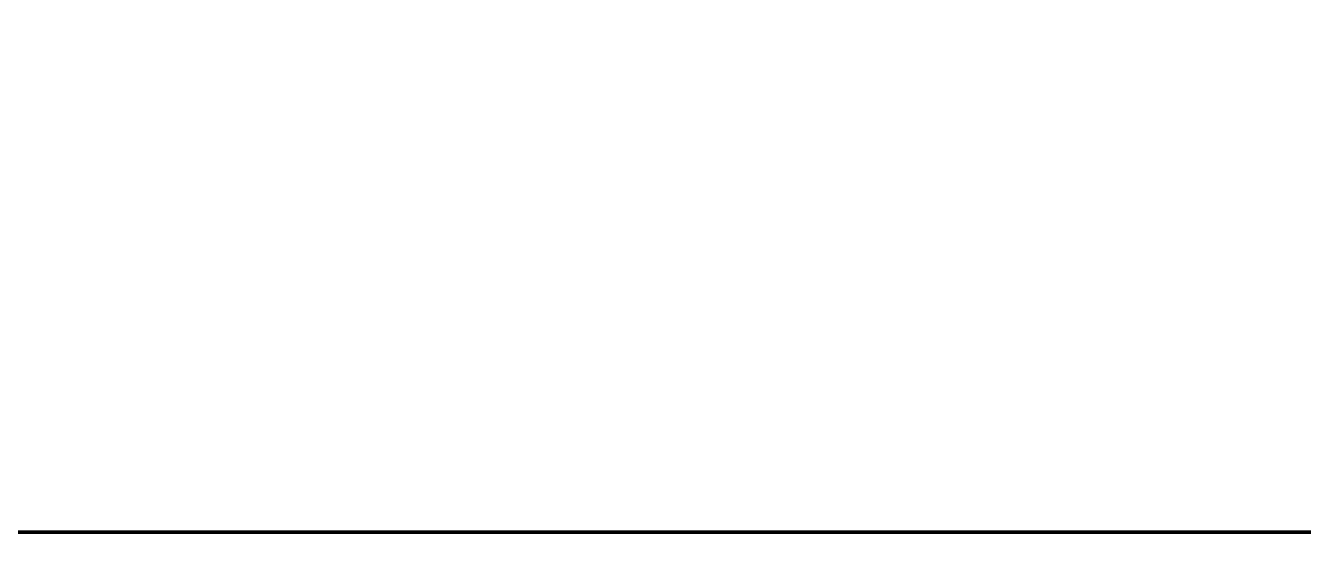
# Model space of a CAD drawing. Extents: x 2803505 to 5851001, y -1372902 to 24339.
# Drawn here: x 3273220 to 3309943, y -748179 to -733090 of the extents above; entities that cross this region are included whole.
import ezdxf
from ezdxf.xclip import XClip

# ---------------------------------------------------------------- set-up
doc = ezdxf.new("R2010")
doc.units = 0
doc.header["$LTSCALE"] = 1000
doc.header["$MEASUREMENT"] = 0
doc.header["$XCLIPFRAME"] = 2
doc.linetypes.add('DOTE', pattern=[2.4200000000000004, 2, -0.2, 0.02, -0.2])
doc.layers.get('0').update_dxf_attribs({"linetype": 'CONTINUOUS'})
doc.layers.add('!!电气', color=1, linetype='CONTINUOUS')
doc.layers.add('DOTE', color=19, linetype='DOTE', lineweight=9)
doc.layers.add('图框', color=147, linetype='CONTINUOUS', lineweight=20)

# ---------------------------------------------------------------- blocks, each defined once
blk = doc.blocks.new('A$C74D73064')
at = {"layer": 'DOTE', "color": 252}
for p, q in [((-30694.96489887033, 93136.92275867716), (-30694.96489887033, 8148.87607650971)), ((-25244.96489887033, 93136.92275867716), (-25244.96489887033, 8148.87607650971)), ((-19794.96489887009, 93136.92275867716), (-19794.96489887009, 8148.87607650971)), ((-13744.96489886986, 93136.92275867716), (-13744.96489886986, 8148.87607650971)), ((-5794.964898869861, 93136.92275867716), (-5794.964898869861, 8148.87607650971)), ((-344.9648988698609, 93136.92275867716), (-344.9648988698609, 8148.87607650971))]:
    blk.add_line(p, q, dxfattribs=at)
blk = doc.blocks.new('A$C7F3A17C0')
ref = blk.add_blockref('A$C74D73064', (61886.2688948838, 6790.932014730526))
XClip(ref).set_block_clipping_path([(-52083.80424523528, 10173.634474907187), (1916.182622306107, 29673.634473730403)])

msp = doc.modelspace()

# ---------------------------------------------------------------- linework, layer by layer
at = {"layer": '图框', "const_width": 100}
msp.add_lwpolyline([(3325259.660867011, -747653.5751154525), (3325259.660867011, -690253.5751154525), (3244659.660867011, -690253.5751154525), (3244659.660867011, -747653.5751154525)], close=True, dxfattribs=at)

# ---------------------------------------------------------------- block references
at = {"layer": '!!电气'}
msp.add_blockref('A$C7F3A17C0', (3244659.660867011, -808053.5751154526), dxfattribs=at)

doc.saveas('drawing.dxf')
